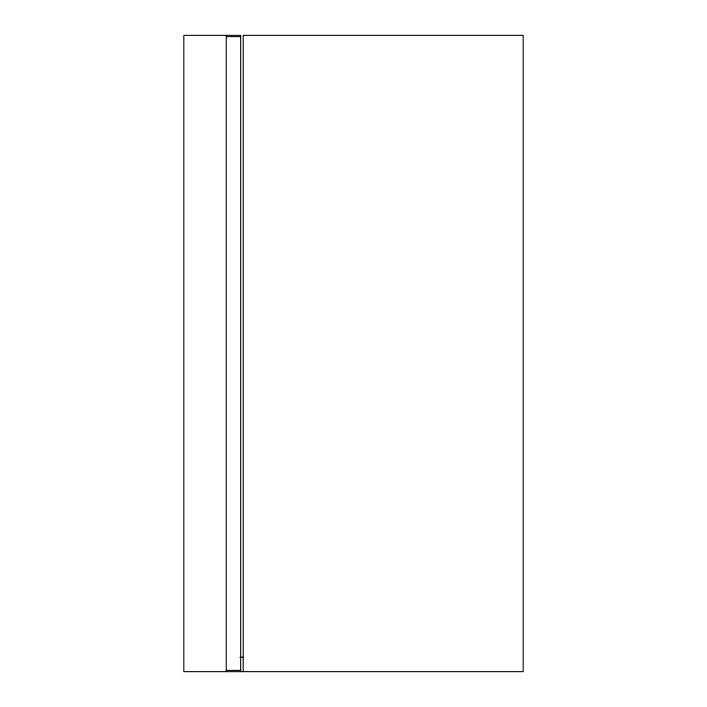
<?xml version="1.0" encoding="UTF-8"?>
<svg xmlns="http://www.w3.org/2000/svg" width="707" height="707" viewBox="0 0 707 707"><rect width="100%" height="100%" fill="white"/><g stroke="black" fill="none" stroke-linecap="round" stroke-linejoin="round"><path stroke-width="1.06" d="M226.24 36.623L240.663 36.623M239.912 657.227L243.208 657.227M226.24 670.377L240.663 670.377M243.208 671.65L243.208 35.35L523.18 35.35L523.18 671.65L183.82 671.65L183.82 35.35L240.663 35.35L240.663 671.65M226.24 35.35L226.24 671.65"/></g></svg>
